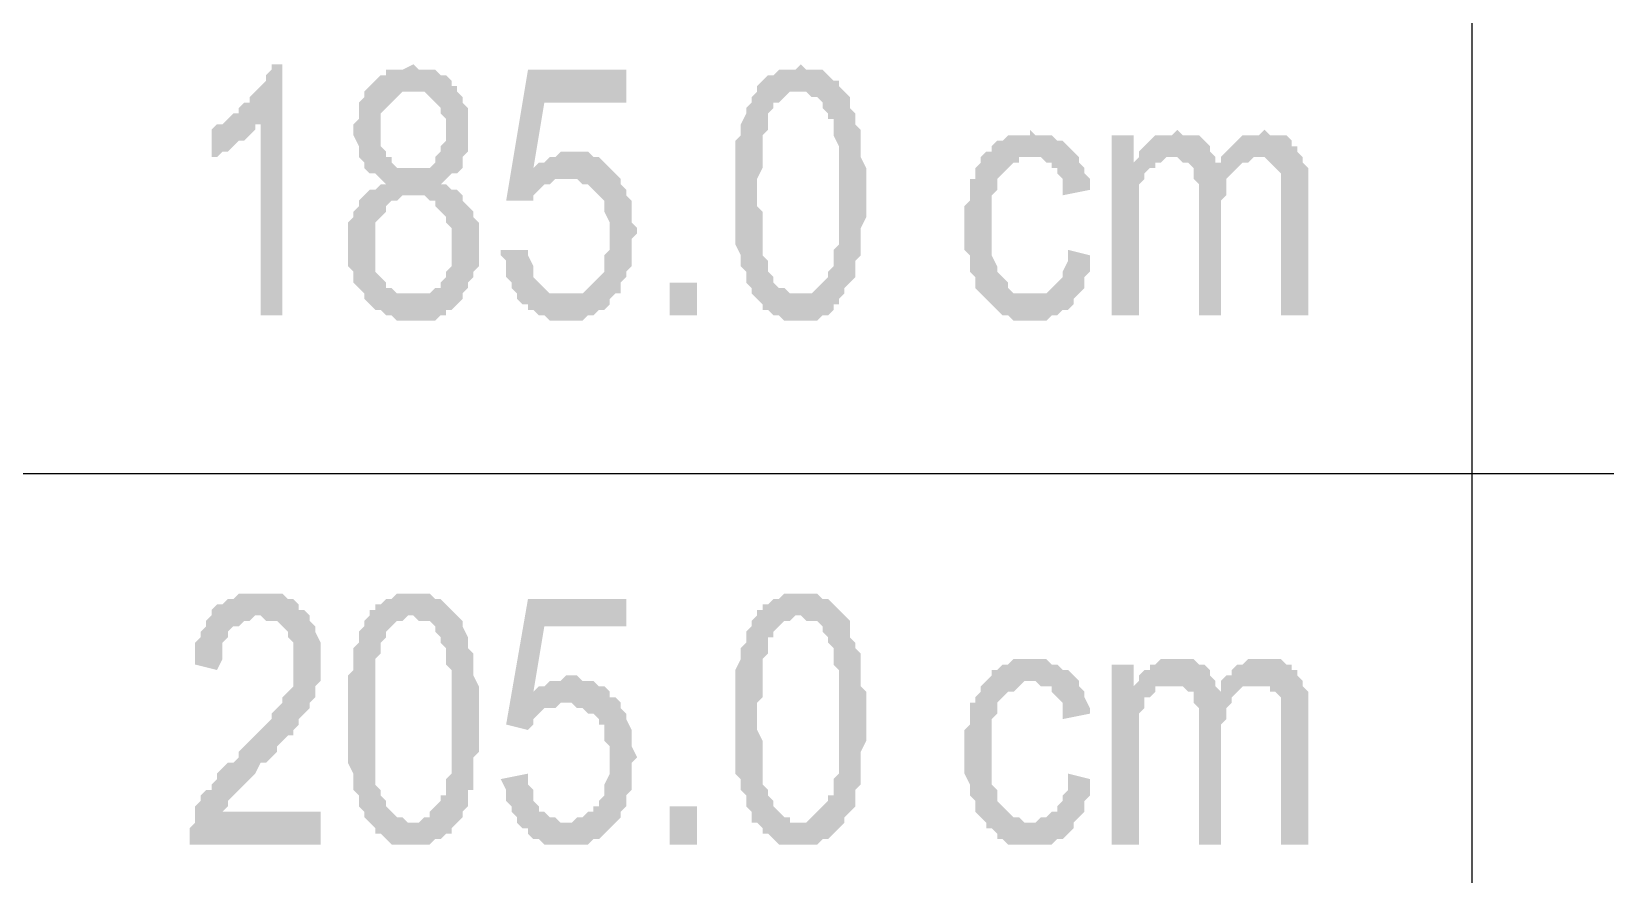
# Model space of a CAD drawing. Header units: inches. Extents: x 1387 to 2676, y -3005 to -2136.
# Drawn here: x 2560.164 to 2562.568, y -2153.449 to -2152.162 of the extents above; entities that cross this region are included whole.
import ezdxf

# ---------------------------------------------------------------- set-up
doc = ezdxf.new("R2010")
doc.units = ezdxf.units.IN
doc.header["$MEASUREMENT"] = 0
doc.layers.add('SAZE_DRAWINGS', color=7, linetype='Continuous')

msp = doc.modelspace()

# ---------------------------------------------------------------- hatches: boundary and pattern name
at = {"layer": 'SAZE_DRAWINGS'}
for points in [[(2560.546924, -2152.212061), (2560.530257, -2152.212061), (2560.530257, -2152.220394), (2560.521924, -2152.228728), (2560.521924, -2152.237061), (2560.51359, -2152.245394), (2560.505257, -2152.253728), (2560.496924, -2152.262061), (2560.496924, -2152.270394), (2560.48859, -2152.270394), (2560.480257, -2152.278728), (2560.480257, -2152.287061), (2560.471924, -2152.287061), (2560.46359, -2152.295394), (2560.51359, -2152.303728), (2560.51359, -2152.595394), (2560.546924, -2152.595394)], [(2560.746924, -2152.212061), (2560.746924, -2152.212061), (2560.730257, -2152.220394), (2560.705257, -2152.220394), (2560.705257, -2152.228728), (2560.696924, -2152.228728), (2560.68859, -2152.237061), (2560.680257, -2152.245394), (2560.680257, -2152.245394), (2560.671924, -2152.253728), (2560.671924, -2152.262061), (2560.66359, -2152.270394), (2560.66359, -2152.287061), (2560.66359, -2152.295394), (2560.655257, -2152.303728), (2560.655257, -2152.312061), (2560.655257, -2152.320394), (2560.66359, -2152.337061), (2560.66359, -2152.345394), (2560.66359, -2152.353728), (2560.671924, -2152.362061), (2560.671924, -2152.362061), (2560.671924, -2152.370394), (2560.680257, -2152.378728), (2560.68859, -2152.378728), (2560.696924, -2152.387061), (2560.705257, -2152.395394), (2560.705257, -2152.395394), (2560.696924, -2152.395394), (2560.68859, -2152.403728), (2560.680257, -2152.403728), (2560.671924, -2152.412061), (2560.66359, -2152.420394), (2560.66359, -2152.428728), (2560.66359, -2152.428728), (2560.655257, -2152.437061), (2560.655257, -2152.445394), (2560.646924, -2152.453728), (2560.646924, -2152.462061), (2560.646924, -2152.478728), (2560.646924, -2152.487061), (2560.646924, -2152.495394), (2560.646924, -2152.512061), (2560.646924, -2152.520394), (2560.655257, -2152.528728), (2560.655257, -2152.537061), (2560.655257, -2152.545394), (2560.66359, -2152.553728), (2560.671924, -2152.562061), (2560.671924, -2152.570394), (2560.746924, -2152.562061), (2560.73859, -2152.562061), (2560.730257, -2152.562061), (2560.721924, -2152.562061), (2560.71359, -2152.553728), (2560.705257, -2152.553728), (2560.705257, -2152.545394), (2560.696924, -2152.537061), (2560.68859, -2152.528728), (2560.68859, -2152.520394), (2560.68859, -2152.512061), (2560.68859, -2152.495394), (2560.68859, -2152.487061), (2560.68859, -2152.478728), (2560.68859, -2152.470394), (2560.68859, -2152.462061), (2560.68859, -2152.453728), (2560.696924, -2152.445394), (2560.705257, -2152.437061), (2560.705257, -2152.428728), (2560.71359, -2152.420394), (2560.721924, -2152.420394), (2560.730257, -2152.412061), (2560.73859, -2152.412061), (2560.746924, -2152.412061), (2560.821924, -2152.412061), (2560.81359, -2152.403728), (2560.805257, -2152.403728), (2560.796924, -2152.395394), (2560.78859, -2152.395394), (2560.78859, -2152.395394), (2560.796924, -2152.387061), (2560.805257, -2152.378728), (2560.81359, -2152.378728), (2560.746924, -2152.370394), (2560.73859, -2152.370394), (2560.730257, -2152.370394), (2560.721924, -2152.370394), (2560.71359, -2152.362061), (2560.71359, -2152.353728), (2560.705257, -2152.353728), (2560.705257, -2152.345394), (2560.696924, -2152.337061), (2560.696924, -2152.320394), (2560.696924, -2152.312061), (2560.696924, -2152.312061), (2560.696924, -2152.295394), (2560.696924, -2152.287061), (2560.705257, -2152.278728), (2560.71359, -2152.270394), (2560.71359, -2152.270394), (2560.721924, -2152.262061), (2560.730257, -2152.253728), (2560.73859, -2152.253728), (2560.746924, -2152.253728), (2560.81359, -2152.253728), (2560.81359, -2152.245394), (2560.805257, -2152.245394), (2560.805257, -2152.237061), (2560.796924, -2152.228728), (2560.78859, -2152.228728), (2560.780257, -2152.220394), (2560.771924, -2152.220394), (2560.76359, -2152.220394), (2560.755257, -2152.220394)], [(2561.071924, -2152.220394), (2560.921924, -2152.220394), (2560.88859, -2152.420394), (2560.930257, -2152.420394), (2560.930257, -2152.412061), (2560.93859, -2152.403728), (2560.946924, -2152.395394), (2560.946924, -2152.395394), (2560.955257, -2152.395394), (2560.96359, -2152.387061), (2560.971924, -2152.387061), (2560.980257, -2152.387061), (2561.055257, -2152.378728), (2561.055257, -2152.378728), (2561.046924, -2152.370394), (2560.930257, -2152.370394), (2560.946924, -2152.270394), (2561.071924, -2152.270394)], [(2561.33859, -2152.212061), (2561.33859, -2152.212061), (2561.330257, -2152.220394), (2561.305257, -2152.220394), (2561.296924, -2152.228728), (2561.28859, -2152.228728), (2561.280257, -2152.237061), (2561.280257, -2152.237061), (2561.271924, -2152.245394), (2561.271924, -2152.253728), (2561.33859, -2152.253728), (2561.33859, -2152.253728), (2561.346924, -2152.253728), (2561.355257, -2152.262061), (2561.36359, -2152.262061), (2561.371924, -2152.270394), (2561.371924, -2152.278728), (2561.380257, -2152.287061), (2561.380257, -2152.287061), (2561.380257, -2152.295394), (2561.38859, -2152.295394), (2561.38859, -2152.303728), (2561.38859, -2152.312061), (2561.38859, -2152.320394), (2561.396924, -2152.337061), (2561.396924, -2152.345394), (2561.396924, -2152.353728), (2561.396924, -2152.370394), (2561.396924, -2152.378728), (2561.396924, -2152.395394), (2561.396924, -2152.412061), (2561.396924, -2152.412061), (2561.396924, -2152.428728), (2561.396924, -2152.445394), (2561.396924, -2152.453728), (2561.396924, -2152.470394), (2561.396924, -2152.478728), (2561.396924, -2152.487061), (2561.38859, -2152.495394), (2561.38859, -2152.503728), (2561.38859, -2152.512061), (2561.38859, -2152.520394), (2561.380257, -2152.528728), (2561.380257, -2152.537061), (2561.380257, -2152.537061), (2561.371924, -2152.545394), (2561.36359, -2152.553728), (2561.355257, -2152.562061), (2561.355257, -2152.562061), (2561.346924, -2152.562061), (2561.33859, -2152.562061), (2561.271924, -2152.570394), (2561.280257, -2152.578728), (2561.280257, -2152.587061), (2561.28859, -2152.587061), (2561.296924, -2152.595394), (2561.305257, -2152.595394), (2561.31359, -2152.603728), (2561.321924, -2152.603728), (2561.330257, -2152.603728), (2561.33859, -2152.603728), (2561.33859, -2152.603728), (2561.346924, -2152.603728), (2561.355257, -2152.603728), (2561.36359, -2152.603728), (2561.371924, -2152.595394), (2561.380257, -2152.595394), (2561.38859, -2152.587061), (2561.38859, -2152.578728), (2561.396924, -2152.578728), (2561.396924, -2152.570394), (2561.405257, -2152.562061), (2561.405257, -2152.553728), (2561.41359, -2152.545394), (2561.421924, -2152.537061), (2561.421924, -2152.528728), (2561.421924, -2152.520394), (2561.421924, -2152.512061), (2561.430257, -2152.503728), (2561.430257, -2152.495394), (2561.430257, -2152.487061), (2561.430257, -2152.478728), (2561.430257, -2152.470394), (2561.430257, -2152.462061), (2561.43859, -2152.445394), (2561.43859, -2152.437061), (2561.43859, -2152.420394), (2561.43859, -2152.412061), (2561.43859, -2152.403728), (2561.43859, -2152.387061), (2561.43859, -2152.378728), (2561.43859, -2152.370394), (2561.430257, -2152.353728), (2561.430257, -2152.345394), (2561.430257, -2152.337061), (2561.430257, -2152.328728), (2561.430257, -2152.320394), (2561.430257, -2152.312061), (2561.421924, -2152.303728), (2561.421924, -2152.287061), (2561.41359, -2152.278728), (2561.41359, -2152.270394), (2561.41359, -2152.262061), (2561.405257, -2152.253728), (2561.396924, -2152.245394), (2561.396924, -2152.237061), (2561.38859, -2152.237061), (2561.380257, -2152.228728), (2561.380257, -2152.228728), (2561.371924, -2152.220394), (2561.36359, -2152.220394), (2561.355257, -2152.220394), (2561.346924, -2152.220394)], [(2560.81359, -2152.253728), (2560.746924, -2152.253728), (2560.76359, -2152.253728), (2560.771924, -2152.262061), (2560.771924, -2152.262061), (2560.780257, -2152.270394), (2560.78859, -2152.278728), (2560.78859, -2152.287061), (2560.796924, -2152.295394), (2560.796924, -2152.303728), (2560.796924, -2152.312061), (2560.796924, -2152.320394), (2560.796924, -2152.328728), (2560.78859, -2152.337061), (2560.78859, -2152.345394), (2560.780257, -2152.353728), (2560.780257, -2152.362061), (2560.771924, -2152.370394), (2560.76359, -2152.370394), (2560.755257, -2152.370394), (2560.746924, -2152.370394), (2560.81359, -2152.378728), (2560.821924, -2152.370394), (2560.821924, -2152.362061), (2560.821924, -2152.353728), (2560.830257, -2152.345394), (2560.830257, -2152.337061), (2560.830257, -2152.328728), (2560.830257, -2152.312061), (2560.830257, -2152.312061), (2560.830257, -2152.295394), (2560.830257, -2152.287061), (2560.830257, -2152.278728), (2560.821924, -2152.270394), (2560.821924, -2152.262061)], [(2561.271924, -2152.253728), (2561.26359, -2152.262061), (2561.26359, -2152.270394), (2561.255257, -2152.278728), (2561.255257, -2152.287061), (2561.246924, -2152.303728), (2561.246924, -2152.303728), (2561.246924, -2152.312061), (2561.246924, -2152.320394), (2561.23859, -2152.328728), (2561.23859, -2152.337061), (2561.23859, -2152.353728), (2561.23859, -2152.362061), (2561.23859, -2152.370394), (2561.23859, -2152.387061), (2561.23859, -2152.395394), (2561.23859, -2152.412061), (2561.23859, -2152.420394), (2561.23859, -2152.428728), (2561.23859, -2152.445394), (2561.23859, -2152.453728), (2561.23859, -2152.470394), (2561.23859, -2152.478728), (2561.23859, -2152.487061), (2561.246924, -2152.503728), (2561.246924, -2152.512061), (2561.246924, -2152.520394), (2561.255257, -2152.528728), (2561.255257, -2152.537061), (2561.255257, -2152.545394), (2561.26359, -2152.553728), (2561.26359, -2152.562061), (2561.26359, -2152.562061), (2561.271924, -2152.570394), (2561.33859, -2152.562061), (2561.330257, -2152.562061), (2561.321924, -2152.562061), (2561.321924, -2152.562061), (2561.31359, -2152.553728), (2561.305257, -2152.553728), (2561.296924, -2152.545394), (2561.296924, -2152.537061), (2561.296924, -2152.537061), (2561.28859, -2152.528728), (2561.28859, -2152.520394), (2561.28859, -2152.512061), (2561.280257, -2152.503728), (2561.280257, -2152.495394), (2561.280257, -2152.487061), (2561.280257, -2152.478728), (2561.280257, -2152.462061), (2561.280257, -2152.453728), (2561.280257, -2152.437061), (2561.271924, -2152.428728), (2561.271924, -2152.412061), (2561.271924, -2152.403728), (2561.271924, -2152.387061), (2561.280257, -2152.370394), (2561.280257, -2152.362061), (2561.280257, -2152.353728), (2561.280257, -2152.337061), (2561.280257, -2152.328728), (2561.280257, -2152.320394), (2561.28859, -2152.312061), (2561.28859, -2152.303728), (2561.28859, -2152.295394), (2561.28859, -2152.287061), (2561.296924, -2152.278728), (2561.296924, -2152.270394), (2561.305257, -2152.270394), (2561.31359, -2152.262061), (2561.321924, -2152.253728), (2561.330257, -2152.253728), (2561.33859, -2152.253728)], [(2560.46359, -2152.295394), (2560.455257, -2152.303728), (2560.446924, -2152.303728), (2560.43859, -2152.312061), (2560.43859, -2152.353728), (2560.43859, -2152.353728), (2560.446924, -2152.353728), (2560.455257, -2152.345394), (2560.46359, -2152.345394), (2560.471924, -2152.337061), (2560.480257, -2152.328728), (2560.480257, -2152.328728), (2560.48859, -2152.328728), (2560.496924, -2152.320394), (2560.505257, -2152.312061), (2560.505257, -2152.303728), (2560.51359, -2152.303728)], [(2561.68859, -2152.312061), (2561.68859, -2152.320394), (2561.655257, -2152.320394), (2561.646924, -2152.328728), (2561.63859, -2152.328728), (2561.630257, -2152.337061), (2561.630257, -2152.345394), (2561.621924, -2152.345394), (2561.61359, -2152.353728), (2561.61359, -2152.362061), (2561.605257, -2152.370394), (2561.605257, -2152.387061), (2561.596924, -2152.387061), (2561.596924, -2152.395394), (2561.596924, -2152.403728), (2561.596924, -2152.420394), (2561.58859, -2152.428728), (2561.58859, -2152.437061), (2561.58859, -2152.445394), (2561.58859, -2152.462061), (2561.58859, -2152.470394), (2561.58859, -2152.487061), (2561.58859, -2152.495394), (2561.596924, -2152.503728), (2561.596924, -2152.520394), (2561.596924, -2152.528728), (2561.605257, -2152.537061), (2561.605257, -2152.545394), (2561.605257, -2152.553728), (2561.61359, -2152.562061), (2561.621924, -2152.570394), (2561.68859, -2152.562061), (2561.68859, -2152.562061), (2561.680257, -2152.562061), (2561.671924, -2152.562061), (2561.66359, -2152.562061), (2561.655257, -2152.553728), (2561.655257, -2152.545394), (2561.646924, -2152.537061), (2561.646924, -2152.537061), (2561.63859, -2152.528728), (2561.63859, -2152.528728), (2561.63859, -2152.520394), (2561.630257, -2152.503728), (2561.630257, -2152.495394), (2561.630257, -2152.487061), (2561.630257, -2152.470394), (2561.630257, -2152.462061), (2561.630257, -2152.462061), (2561.630257, -2152.445394), (2561.630257, -2152.437061), (2561.630257, -2152.420394), (2561.630257, -2152.412061), (2561.63859, -2152.403728), (2561.63859, -2152.395394), (2561.63859, -2152.387061), (2561.646924, -2152.378728), (2561.646924, -2152.378728), (2561.655257, -2152.370394), (2561.66359, -2152.362061), (2561.671924, -2152.362061), (2561.671924, -2152.353728), (2561.680257, -2152.353728), (2561.68859, -2152.353728), (2561.76359, -2152.353728), (2561.755257, -2152.345394), (2561.746924, -2152.337061), (2561.746924, -2152.337061), (2561.73859, -2152.328728), (2561.730257, -2152.328728), (2561.721924, -2152.320394), (2561.71359, -2152.320394), (2561.705257, -2152.320394), (2561.696924, -2152.320394)], [(2561.846924, -2152.320394), (2561.81359, -2152.320394), (2561.81359, -2152.595394), (2561.855257, -2152.595394), (2561.855257, -2152.453728), (2561.855257, -2152.445394), (2561.855257, -2152.437061), (2561.855257, -2152.420394), (2561.855257, -2152.412061), (2561.855257, -2152.403728), (2561.855257, -2152.395394), (2561.86359, -2152.387061), (2561.86359, -2152.378728), (2561.871924, -2152.370394), (2561.880257, -2152.370394), (2561.880257, -2152.362061), (2561.846924, -2152.362061)], [(2561.91359, -2152.312061), (2561.905257, -2152.320394), (2561.880257, -2152.320394), (2561.871924, -2152.328728), (2561.871924, -2152.328728), (2561.86359, -2152.337061), (2561.855257, -2152.345394), (2561.855257, -2152.353728), (2561.905257, -2152.353728), (2561.905257, -2152.353728), (2561.91359, -2152.353728), (2561.921924, -2152.362061), (2561.930257, -2152.362061), (2561.980257, -2152.362061), (2561.971924, -2152.362061), (2561.971924, -2152.353728), (2561.96359, -2152.345394), (2561.96359, -2152.337061), (2561.955257, -2152.328728), (2561.955257, -2152.328728), (2561.946924, -2152.320394), (2561.93859, -2152.320394), (2561.930257, -2152.320394), (2561.921924, -2152.320394)], [(2562.046924, -2152.312061), (2562.046924, -2152.312061), (2562.03859, -2152.320394), (2562.01359, -2152.320394), (2562.005257, -2152.328728), (2561.996924, -2152.337061), (2561.996924, -2152.337061), (2561.98859, -2152.345394), (2561.980257, -2152.353728), (2562.03859, -2152.353728), (2562.046924, -2152.353728), (2562.055257, -2152.362061), (2562.055257, -2152.362061), (2562.06359, -2152.370394), (2562.071924, -2152.378728), (2562.071924, -2152.387061), (2562.071924, -2152.387061), (2562.071924, -2152.395394), (2562.071924, -2152.412061), (2562.071924, -2152.420394), (2562.071924, -2152.595394), (2562.11359, -2152.595394), (2562.11359, -2152.412061), (2562.11359, -2152.403728), (2562.11359, -2152.395394), (2562.11359, -2152.378728), (2562.11359, -2152.370394), (2562.105257, -2152.362061), (2562.105257, -2152.353728), (2562.096924, -2152.345394), (2562.096924, -2152.337061), (2562.08859, -2152.337061), (2562.08859, -2152.328728), (2562.080257, -2152.320394), (2562.071924, -2152.320394), (2562.06359, -2152.320394), (2562.055257, -2152.320394)], [(2560.98859, -2152.345394), (2560.98859, -2152.345394), (2560.971924, -2152.345394), (2560.96359, -2152.353728), (2560.955257, -2152.353728), (2560.946924, -2152.362061), (2560.93859, -2152.362061), (2560.930257, -2152.370394), (2561.046924, -2152.370394), (2561.046924, -2152.370394), (2561.03859, -2152.362061), (2561.030257, -2152.353728), (2561.021924, -2152.353728), (2561.01359, -2152.345394), (2561.005257, -2152.345394), (2560.996924, -2152.345394)], [(2561.76359, -2152.353728), (2561.68859, -2152.353728), (2561.705257, -2152.353728), (2561.71359, -2152.362061), (2561.721924, -2152.362061), (2561.721924, -2152.370394), (2561.730257, -2152.370394), (2561.730257, -2152.378728), (2561.73859, -2152.387061), (2561.73859, -2152.395394), (2561.73859, -2152.412061), (2561.780257, -2152.403728), (2561.780257, -2152.403728), (2561.780257, -2152.387061), (2561.771924, -2152.378728), (2561.771924, -2152.370394), (2561.76359, -2152.362061)], [(2561.855257, -2152.353728), (2561.846924, -2152.362061), (2561.88859, -2152.362061), (2561.896924, -2152.353728), (2561.905257, -2152.353728)], [(2561.980257, -2152.353728), (2561.980257, -2152.362061), (2561.930257, -2152.362061), (2561.93859, -2152.370394), (2561.93859, -2152.378728), (2561.93859, -2152.387061), (2561.946924, -2152.395394), (2561.946924, -2152.403728), (2561.946924, -2152.420394), (2561.946924, -2152.595394), (2561.980257, -2152.595394), (2561.980257, -2152.437061), (2561.980257, -2152.428728), (2561.980257, -2152.420394), (2561.98859, -2152.412061), (2561.98859, -2152.395394), (2561.98859, -2152.387061), (2561.996924, -2152.378728), (2561.996924, -2152.378728), (2561.996924, -2152.378728), (2562.005257, -2152.370394), (2562.01359, -2152.362061), (2562.021924, -2152.362061), (2562.030257, -2152.353728), (2562.03859, -2152.353728)], [(2561.055257, -2152.378728), (2560.980257, -2152.387061), (2560.980257, -2152.387061), (2560.996924, -2152.387061), (2561.005257, -2152.395394), (2561.01359, -2152.395394), (2561.021924, -2152.403728), (2561.030257, -2152.412061), (2561.030257, -2152.412061), (2561.03859, -2152.420394), (2561.03859, -2152.428728), (2561.03859, -2152.437061), (2561.046924, -2152.453728), (2561.046924, -2152.462061), (2561.046924, -2152.470394), (2561.046924, -2152.470394), (2561.046924, -2152.487061), (2561.046924, -2152.495394), (2561.03859, -2152.503728), (2561.03859, -2152.512061), (2561.03859, -2152.528728), (2561.030257, -2152.537061), (2561.030257, -2152.537061), (2561.021924, -2152.545394), (2561.021924, -2152.545394), (2561.01359, -2152.553728), (2561.005257, -2152.562061), (2560.996924, -2152.562061), (2560.98859, -2152.562061), (2560.980257, -2152.562061), (2561.055257, -2152.562061), (2561.06359, -2152.562061), (2561.06359, -2152.553728), (2561.06359, -2152.545394), (2561.071924, -2152.537061), (2561.071924, -2152.528728), (2561.080257, -2152.520394), (2561.080257, -2152.512061), (2561.080257, -2152.503728), (2561.080257, -2152.487061), (2561.080257, -2152.478728), (2561.08859, -2152.470394), (2561.08859, -2152.462061), (2561.080257, -2152.453728), (2561.080257, -2152.445394), (2561.080257, -2152.428728), (2561.080257, -2152.420394), (2561.071924, -2152.412061), (2561.071924, -2152.403728), (2561.06359, -2152.395394), (2561.06359, -2152.387061)], [(2560.821924, -2152.412061), (2560.746924, -2152.412061), (2560.76359, -2152.412061), (2560.771924, -2152.420394), (2560.780257, -2152.420394), (2560.780257, -2152.428728), (2560.78859, -2152.437061), (2560.796924, -2152.445394), (2560.796924, -2152.453728), (2560.805257, -2152.462061), (2560.805257, -2152.470394), (2560.805257, -2152.478728), (2560.805257, -2152.487061), (2560.805257, -2152.495394), (2560.805257, -2152.512061), (2560.805257, -2152.520394), (2560.796924, -2152.528728), (2560.796924, -2152.537061), (2560.78859, -2152.545394), (2560.78859, -2152.553728), (2560.780257, -2152.553728), (2560.771924, -2152.562061), (2560.76359, -2152.562061), (2560.755257, -2152.562061), (2560.746924, -2152.562061), (2560.671924, -2152.570394), (2560.680257, -2152.578728), (2560.680257, -2152.578728), (2560.68859, -2152.587061), (2560.696924, -2152.587061), (2560.705257, -2152.595394), (2560.71359, -2152.595394), (2560.721924, -2152.603728), (2560.730257, -2152.603728), (2560.73859, -2152.603728), (2560.746924, -2152.603728), (2560.755257, -2152.603728), (2560.76359, -2152.603728), (2560.771924, -2152.603728), (2560.780257, -2152.603728), (2560.78859, -2152.595394), (2560.796924, -2152.595394), (2560.796924, -2152.587061), (2560.805257, -2152.587061), (2560.81359, -2152.578728), (2560.821924, -2152.570394), (2560.821924, -2152.562061), (2560.830257, -2152.553728), (2560.830257, -2152.545394), (2560.83859, -2152.537061), (2560.83859, -2152.528728), (2560.846924, -2152.520394), (2560.846924, -2152.512061), (2560.846924, -2152.503728), (2560.846924, -2152.487061), (2560.846924, -2152.487061), (2560.846924, -2152.478728), (2560.846924, -2152.462061), (2560.846924, -2152.453728), (2560.83859, -2152.445394), (2560.83859, -2152.437061), (2560.830257, -2152.428728), (2560.830257, -2152.428728), (2560.821924, -2152.420394)], [(2560.921924, -2152.495394), (2560.880257, -2152.495394), (2560.880257, -2152.503728), (2560.88859, -2152.512061), (2560.88859, -2152.520394), (2560.88859, -2152.537061), (2560.896924, -2152.545394), (2560.896924, -2152.553728), (2560.905257, -2152.562061), (2560.905257, -2152.570394), (2560.91359, -2152.578728), (2560.921924, -2152.578728), (2560.921924, -2152.587061), (2560.930257, -2152.587061), (2560.93859, -2152.595394), (2560.946924, -2152.595394), (2560.955257, -2152.603728), (2560.96359, -2152.603728), (2560.971924, -2152.603728), (2560.980257, -2152.603728), (2560.980257, -2152.603728), (2560.98859, -2152.603728), (2560.996924, -2152.603728), (2561.005257, -2152.603728), (2561.01359, -2152.595394), (2561.021924, -2152.595394), (2561.030257, -2152.587061), (2561.03859, -2152.587061), (2561.046924, -2152.578728), (2561.046924, -2152.570394), (2561.055257, -2152.562061), (2560.980257, -2152.562061), (2560.980257, -2152.562061), (2560.971924, -2152.562061), (2560.96359, -2152.562061), (2560.955257, -2152.562061), (2560.946924, -2152.553728), (2560.93859, -2152.545394), (2560.93859, -2152.545394), (2560.930257, -2152.537061), (2560.930257, -2152.528728), (2560.930257, -2152.520394), (2560.921924, -2152.503728)], [(2561.746924, -2152.495394), (2561.746924, -2152.512061), (2561.73859, -2152.528728), (2561.73859, -2152.537061), (2561.730257, -2152.545394), (2561.730257, -2152.545394), (2561.721924, -2152.553728), (2561.71359, -2152.562061), (2561.705257, -2152.562061), (2561.696924, -2152.562061), (2561.68859, -2152.562061), (2561.621924, -2152.570394), (2561.621924, -2152.570394), (2561.630257, -2152.578728), (2561.63859, -2152.587061), (2561.63859, -2152.587061), (2561.646924, -2152.595394), (2561.655257, -2152.595394), (2561.66359, -2152.603728), (2561.671924, -2152.603728), (2561.680257, -2152.603728), (2561.68859, -2152.603728), (2561.696924, -2152.603728), (2561.705257, -2152.603728), (2561.71359, -2152.603728), (2561.721924, -2152.595394), (2561.730257, -2152.595394), (2561.73859, -2152.587061), (2561.746924, -2152.587061), (2561.755257, -2152.578728), (2561.755257, -2152.578728), (2561.755257, -2152.570394), (2561.76359, -2152.562061), (2561.771924, -2152.553728), (2561.771924, -2152.545394), (2561.771924, -2152.537061), (2561.780257, -2152.528728), (2561.780257, -2152.512061), (2561.780257, -2152.503728)], [(2560.51359, -2153.020394), (2560.480257, -2153.020394), (2560.471924, -2153.028728), (2560.46359, -2153.028728), (2560.455257, -2153.037061), (2560.446924, -2153.037061), (2560.43859, -2153.045394), (2560.43859, -2153.053728), (2560.430257, -2153.062061), (2560.430257, -2153.070394), (2560.421924, -2153.078728), (2560.421924, -2153.087061), (2560.41359, -2153.095394), (2560.41359, -2153.103728), (2560.41359, -2153.120394), (2560.41359, -2153.128728), (2560.446924, -2153.137061), (2560.455257, -2153.120394), (2560.455257, -2153.112061), (2560.455257, -2153.103728), (2560.455257, -2153.095394), (2560.46359, -2153.087061), (2560.46359, -2153.078728), (2560.471924, -2153.070394), (2560.480257, -2153.070394), (2560.48859, -2153.062061), (2560.496924, -2153.062061), (2560.505257, -2153.053728), (2560.51359, -2153.053728), (2560.58859, -2153.053728), (2560.580257, -2153.045394), (2560.580257, -2153.045394), (2560.571924, -2153.045394), (2560.571924, -2153.037061), (2560.56359, -2153.028728), (2560.555257, -2153.028728), (2560.546924, -2153.020394), (2560.53859, -2153.020394), (2560.530257, -2153.020394), (2560.521924, -2153.020394)], [(2560.746924, -2153.020394), (2560.746924, -2153.020394), (2560.721924, -2153.020394), (2560.71359, -2153.028728), (2560.705257, -2153.028728), (2560.696924, -2153.037061), (2560.68859, -2153.037061), (2560.68859, -2153.045394), (2560.680257, -2153.045394), (2560.680257, -2153.053728), (2560.746924, -2153.053728), (2560.746924, -2153.053728), (2560.755257, -2153.062061), (2560.76359, -2153.062061), (2560.771924, -2153.062061), (2560.780257, -2153.070394), (2560.780257, -2153.078728), (2560.78859, -2153.087061), (2560.78859, -2153.087061), (2560.78859, -2153.095394), (2560.796924, -2153.103728), (2560.796924, -2153.112061), (2560.796924, -2153.120394), (2560.796924, -2153.128728), (2560.805257, -2153.137061), (2560.805257, -2153.145394), (2560.805257, -2153.153728), (2560.805257, -2153.170394), (2560.805257, -2153.187061), (2560.805257, -2153.195394), (2560.805257, -2153.212061), (2560.805257, -2153.212061), (2560.805257, -2153.228728), (2560.805257, -2153.245394), (2560.805257, -2153.253728), (2560.805257, -2153.270394), (2560.805257, -2153.278728), (2560.805257, -2153.295394), (2560.796924, -2153.303728), (2560.796924, -2153.312061), (2560.796924, -2153.320394), (2560.796924, -2153.328728), (2560.78859, -2153.328728), (2560.78859, -2153.337061), (2560.78859, -2153.337061), (2560.780257, -2153.345394), (2560.771924, -2153.353728), (2560.771924, -2153.362061), (2560.76359, -2153.362061), (2560.755257, -2153.370394), (2560.746924, -2153.370394), (2560.680257, -2153.370394), (2560.68859, -2153.378728), (2560.68859, -2153.387061), (2560.696924, -2153.387061), (2560.705257, -2153.395394), (2560.71359, -2153.403728), (2560.721924, -2153.403728), (2560.730257, -2153.403728), (2560.73859, -2153.403728), (2560.746924, -2153.403728), (2560.746924, -2153.403728), (2560.755257, -2153.403728), (2560.76359, -2153.403728), (2560.771924, -2153.403728), (2560.780257, -2153.395394), (2560.78859, -2153.395394), (2560.796924, -2153.387061), (2560.805257, -2153.387061), (2560.805257, -2153.378728), (2560.805257, -2153.378728), (2560.81359, -2153.370394), (2560.821924, -2153.362061), (2560.821924, -2153.353728), (2560.830257, -2153.345394), (2560.830257, -2153.328728), (2560.830257, -2153.320394), (2560.83859, -2153.320394), (2560.83859, -2153.312061), (2560.83859, -2153.303728), (2560.83859, -2153.295394), (2560.83859, -2153.278728), (2560.83859, -2153.270394), (2560.846924, -2153.262061), (2560.846924, -2153.245394), (2560.846924, -2153.237061), (2560.846924, -2153.228728), (2560.846924, -2153.212061), (2560.846924, -2153.203728), (2560.846924, -2153.195394), (2560.846924, -2153.178728), (2560.846924, -2153.170394), (2560.846924, -2153.162061), (2560.83859, -2153.145394), (2560.83859, -2153.137061), (2560.83859, -2153.128728), (2560.83859, -2153.120394), (2560.83859, -2153.112061), (2560.830257, -2153.103728), (2560.830257, -2153.095394), (2560.830257, -2153.087061), (2560.821924, -2153.070394), (2560.821924, -2153.062061), (2560.81359, -2153.053728), (2560.805257, -2153.045394), (2560.805257, -2153.045394), (2560.796924, -2153.037061), (2560.78859, -2153.028728), (2560.78859, -2153.028728), (2560.780257, -2153.028728), (2560.771924, -2153.020394), (2560.76359, -2153.020394), (2560.755257, -2153.020394)], [(2561.33859, -2153.020394), (2561.33859, -2153.020394), (2561.31359, -2153.020394), (2561.305257, -2153.028728), (2561.296924, -2153.028728), (2561.28859, -2153.037061), (2561.280257, -2153.037061), (2561.280257, -2153.045394), (2561.271924, -2153.045394), (2561.271924, -2153.053728), (2561.33859, -2153.053728), (2561.33859, -2153.053728), (2561.346924, -2153.062061), (2561.355257, -2153.062061), (2561.36359, -2153.062061), (2561.371924, -2153.070394), (2561.371924, -2153.078728), (2561.380257, -2153.087061), (2561.380257, -2153.087061), (2561.380257, -2153.095394), (2561.38859, -2153.103728), (2561.38859, -2153.112061), (2561.38859, -2153.120394), (2561.38859, -2153.128728), (2561.396924, -2153.137061), (2561.396924, -2153.145394), (2561.396924, -2153.153728), (2561.396924, -2153.170394), (2561.396924, -2153.187061), (2561.396924, -2153.195394), (2561.396924, -2153.212061), (2561.396924, -2153.212061), (2561.396924, -2153.228728), (2561.396924, -2153.245394), (2561.396924, -2153.253728), (2561.396924, -2153.270394), (2561.396924, -2153.278728), (2561.396924, -2153.295394), (2561.38859, -2153.303728), (2561.38859, -2153.312061), (2561.38859, -2153.320394), (2561.38859, -2153.328728), (2561.380257, -2153.328728), (2561.380257, -2153.337061), (2561.380257, -2153.337061), (2561.371924, -2153.345394), (2561.36359, -2153.353728), (2561.355257, -2153.362061), (2561.355257, -2153.362061), (2561.346924, -2153.370394), (2561.33859, -2153.370394), (2561.271924, -2153.370394), (2561.280257, -2153.378728), (2561.280257, -2153.387061), (2561.28859, -2153.387061), (2561.296924, -2153.395394), (2561.305257, -2153.403728), (2561.31359, -2153.403728), (2561.321924, -2153.403728), (2561.330257, -2153.403728), (2561.33859, -2153.403728), (2561.33859, -2153.403728), (2561.346924, -2153.403728), (2561.355257, -2153.403728), (2561.36359, -2153.403728), (2561.371924, -2153.395394), (2561.380257, -2153.395394), (2561.38859, -2153.387061), (2561.38859, -2153.387061), (2561.396924, -2153.378728), (2561.396924, -2153.378728), (2561.405257, -2153.370394), (2561.405257, -2153.362061), (2561.41359, -2153.353728), (2561.421924, -2153.345394), (2561.421924, -2153.328728), (2561.421924, -2153.320394), (2561.421924, -2153.320394), (2561.430257, -2153.312061), (2561.430257, -2153.303728), (2561.430257, -2153.295394), (2561.430257, -2153.278728), (2561.430257, -2153.270394), (2561.430257, -2153.262061), (2561.43859, -2153.245394), (2561.43859, -2153.237061), (2561.43859, -2153.228728), (2561.43859, -2153.212061), (2561.43859, -2153.203728), (2561.43859, -2153.195394), (2561.43859, -2153.178728), (2561.43859, -2153.170394), (2561.430257, -2153.162061), (2561.430257, -2153.145394), (2561.430257, -2153.137061), (2561.430257, -2153.128728), (2561.430257, -2153.120394), (2561.430257, -2153.112061), (2561.421924, -2153.103728), (2561.421924, -2153.095394), (2561.41359, -2153.087061), (2561.41359, -2153.070394), (2561.41359, -2153.062061), (2561.405257, -2153.053728), (2561.396924, -2153.045394), (2561.396924, -2153.045394), (2561.38859, -2153.037061), (2561.380257, -2153.028728), (2561.380257, -2153.028728), (2561.371924, -2153.028728), (2561.36359, -2153.020394), (2561.355257, -2153.020394), (2561.346924, -2153.020394)], [(2561.071924, -2153.028728), (2560.921924, -2153.028728), (2560.88859, -2153.220394), (2560.921924, -2153.228728), (2560.930257, -2153.220394), (2560.930257, -2153.212061), (2560.93859, -2153.203728), (2560.946924, -2153.195394), (2560.946924, -2153.195394), (2560.955257, -2153.195394), (2560.96359, -2153.195394), (2560.971924, -2153.187061), (2560.980257, -2153.187061), (2561.055257, -2153.178728), (2561.055257, -2153.178728), (2561.046924, -2153.178728), (2560.930257, -2153.170394), (2560.946924, -2153.070394), (2561.071924, -2153.070394)], [(2560.58859, -2153.053728), (2560.51359, -2153.053728), (2560.521924, -2153.062061), (2560.53859, -2153.062061), (2560.546924, -2153.070394), (2560.555257, -2153.078728), (2560.555257, -2153.078728), (2560.555257, -2153.087061), (2560.56359, -2153.095394), (2560.56359, -2153.103728), (2560.56359, -2153.112061), (2560.56359, -2153.120394), (2560.56359, -2153.128728), (2560.56359, -2153.137061), (2560.56359, -2153.145394), (2560.56359, -2153.162061), (2560.555257, -2153.170394), (2560.546924, -2153.178728), (2560.546924, -2153.187061), (2560.546924, -2153.187061), (2560.53859, -2153.195394), (2560.530257, -2153.203728), (2560.530257, -2153.212061), (2560.521924, -2153.220394), (2560.51359, -2153.228728), (2560.505257, -2153.237061), (2560.496924, -2153.245394), (2560.48859, -2153.253728), (2560.480257, -2153.262061), (2560.480257, -2153.270394), (2560.471924, -2153.278728), (2560.46359, -2153.278728), (2560.455257, -2153.287061), (2560.446924, -2153.295394), (2560.446924, -2153.303728), (2560.43859, -2153.312061), (2560.43859, -2153.320394), (2560.430257, -2153.320394), (2560.421924, -2153.328728), (2560.421924, -2153.337061), (2560.41359, -2153.345394), (2560.41359, -2153.362061), (2560.41359, -2153.370394), (2560.41359, -2153.370394), (2560.405257, -2153.378728), (2560.405257, -2153.387061), (2560.405257, -2153.403728), (2560.605257, -2153.403728), (2560.605257, -2153.353728), (2560.455257, -2153.353728), (2560.455257, -2153.353728), (2560.46359, -2153.345394), (2560.46359, -2153.337061), (2560.471924, -2153.328728), (2560.471924, -2153.328728), (2560.480257, -2153.320394), (2560.48859, -2153.312061), (2560.48859, -2153.312061), (2560.496924, -2153.303728), (2560.505257, -2153.295394), (2560.51359, -2153.278728), (2560.521924, -2153.278728), (2560.530257, -2153.270394), (2560.53859, -2153.262061), (2560.53859, -2153.253728), (2560.546924, -2153.245394), (2560.555257, -2153.237061), (2560.56359, -2153.237061), (2560.56359, -2153.228728), (2560.571924, -2153.220394), (2560.571924, -2153.212061), (2560.571924, -2153.212061), (2560.580257, -2153.203728), (2560.58859, -2153.195394), (2560.58859, -2153.187061), (2560.596924, -2153.178728), (2560.596924, -2153.170394), (2560.596924, -2153.162061), (2560.605257, -2153.153728), (2560.605257, -2153.145394), (2560.605257, -2153.137061), (2560.605257, -2153.120394), (2560.605257, -2153.120394), (2560.605257, -2153.112061), (2560.605257, -2153.103728), (2560.605257, -2153.095394), (2560.596924, -2153.078728), (2560.596924, -2153.070394), (2560.58859, -2153.062061)], [(2560.680257, -2153.053728), (2560.671924, -2153.062061), (2560.671924, -2153.070394), (2560.66359, -2153.078728), (2560.66359, -2153.095394), (2560.655257, -2153.103728), (2560.655257, -2153.103728), (2560.655257, -2153.112061), (2560.655257, -2153.120394), (2560.655257, -2153.137061), (2560.646924, -2153.145394), (2560.646924, -2153.153728), (2560.646924, -2153.162061), (2560.646924, -2153.178728), (2560.646924, -2153.187061), (2560.646924, -2153.203728), (2560.646924, -2153.212061), (2560.646924, -2153.220394), (2560.646924, -2153.228728), (2560.646924, -2153.245394), (2560.646924, -2153.253728), (2560.646924, -2153.270394), (2560.646924, -2153.278728), (2560.655257, -2153.295394), (2560.655257, -2153.303728), (2560.655257, -2153.312061), (2560.655257, -2153.320394), (2560.66359, -2153.328728), (2560.66359, -2153.337061), (2560.66359, -2153.345394), (2560.671924, -2153.353728), (2560.671924, -2153.362061), (2560.680257, -2153.370394), (2560.680257, -2153.370394), (2560.746924, -2153.370394), (2560.746924, -2153.370394), (2560.73859, -2153.370394), (2560.730257, -2153.362061), (2560.721924, -2153.362061), (2560.71359, -2153.353728), (2560.705257, -2153.345394), (2560.705257, -2153.337061), (2560.705257, -2153.337061), (2560.696924, -2153.328728), (2560.696924, -2153.320394), (2560.696924, -2153.320394), (2560.68859, -2153.312061), (2560.68859, -2153.295394), (2560.68859, -2153.287061), (2560.68859, -2153.278728), (2560.68859, -2153.270394), (2560.68859, -2153.253728), (2560.68859, -2153.245394), (2560.68859, -2153.228728), (2560.68859, -2153.212061), (2560.68859, -2153.203728), (2560.68859, -2153.187061), (2560.68859, -2153.178728), (2560.68859, -2153.162061), (2560.68859, -2153.153728), (2560.68859, -2153.137061), (2560.68859, -2153.128728), (2560.68859, -2153.120394), (2560.696924, -2153.112061), (2560.696924, -2153.103728), (2560.696924, -2153.095394), (2560.705257, -2153.087061), (2560.705257, -2153.087061), (2560.705257, -2153.078728), (2560.71359, -2153.070394), (2560.721924, -2153.062061), (2560.730257, -2153.062061), (2560.73859, -2153.053728), (2560.746924, -2153.053728)], [(2561.271924, -2153.053728), (2561.26359, -2153.062061), (2561.26359, -2153.070394), (2561.255257, -2153.078728), (2561.255257, -2153.095394), (2561.246924, -2153.103728), (2561.246924, -2153.103728), (2561.246924, -2153.112061), (2561.246924, -2153.120394), (2561.23859, -2153.137061), (2561.23859, -2153.145394), (2561.23859, -2153.153728), (2561.23859, -2153.162061), (2561.23859, -2153.178728), (2561.23859, -2153.187061), (2561.23859, -2153.203728), (2561.23859, -2153.212061), (2561.23859, -2153.220394), (2561.23859, -2153.228728), (2561.23859, -2153.245394), (2561.23859, -2153.253728), (2561.23859, -2153.270394), (2561.23859, -2153.278728), (2561.23859, -2153.295394), (2561.246924, -2153.303728), (2561.246924, -2153.312061), (2561.246924, -2153.320394), (2561.255257, -2153.328728), (2561.255257, -2153.337061), (2561.255257, -2153.345394), (2561.26359, -2153.353728), (2561.26359, -2153.362061), (2561.26359, -2153.370394), (2561.271924, -2153.370394), (2561.33859, -2153.370394), (2561.330257, -2153.370394), (2561.321924, -2153.370394), (2561.321924, -2153.362061), (2561.31359, -2153.362061), (2561.305257, -2153.353728), (2561.296924, -2153.345394), (2561.296924, -2153.337061), (2561.296924, -2153.337061), (2561.28859, -2153.328728), (2561.28859, -2153.320394), (2561.28859, -2153.320394), (2561.280257, -2153.312061), (2561.280257, -2153.295394), (2561.280257, -2153.287061), (2561.280257, -2153.278728), (2561.280257, -2153.270394), (2561.280257, -2153.253728), (2561.280257, -2153.245394), (2561.271924, -2153.228728), (2561.271924, -2153.212061), (2561.271924, -2153.203728), (2561.271924, -2153.187061), (2561.280257, -2153.178728), (2561.280257, -2153.162061), (2561.280257, -2153.153728), (2561.280257, -2153.137061), (2561.280257, -2153.128728), (2561.280257, -2153.120394), (2561.28859, -2153.112061), (2561.28859, -2153.103728), (2561.28859, -2153.095394), (2561.28859, -2153.087061), (2561.296924, -2153.087061), (2561.296924, -2153.078728), (2561.305257, -2153.070394), (2561.31359, -2153.062061), (2561.321924, -2153.062061), (2561.330257, -2153.053728), (2561.33859, -2153.053728)], [(2561.68859, -2153.120394), (2561.68859, -2153.120394), (2561.66359, -2153.120394), (2561.655257, -2153.128728), (2561.646924, -2153.128728), (2561.63859, -2153.137061), (2561.630257, -2153.137061), (2561.630257, -2153.145394), (2561.621924, -2153.153728), (2561.61359, -2153.162061), (2561.61359, -2153.170394), (2561.605257, -2153.178728), (2561.605257, -2153.187061), (2561.596924, -2153.187061), (2561.596924, -2153.203728), (2561.596924, -2153.212061), (2561.596924, -2153.220394), (2561.58859, -2153.228728), (2561.58859, -2153.237061), (2561.58859, -2153.253728), (2561.58859, -2153.262061), (2561.58859, -2153.278728), (2561.58859, -2153.287061), (2561.58859, -2153.295394), (2561.596924, -2153.312061), (2561.596924, -2153.320394), (2561.596924, -2153.328728), (2561.605257, -2153.337061), (2561.605257, -2153.345394), (2561.605257, -2153.353728), (2561.61359, -2153.362061), (2561.621924, -2153.370394), (2561.68859, -2153.370394), (2561.68859, -2153.370394), (2561.680257, -2153.370394), (2561.671924, -2153.362061), (2561.66359, -2153.362061), (2561.655257, -2153.353728), (2561.655257, -2153.353728), (2561.646924, -2153.345394), (2561.646924, -2153.345394), (2561.63859, -2153.337061), (2561.63859, -2153.328728), (2561.63859, -2153.320394), (2561.630257, -2153.312061), (2561.630257, -2153.295394), (2561.630257, -2153.287061), (2561.630257, -2153.278728), (2561.630257, -2153.262061), (2561.630257, -2153.262061), (2561.630257, -2153.245394), (2561.630257, -2153.237061), (2561.630257, -2153.220394), (2561.630257, -2153.212061), (2561.63859, -2153.203728), (2561.63859, -2153.195394), (2561.63859, -2153.187061), (2561.646924, -2153.178728), (2561.646924, -2153.178728), (2561.655257, -2153.170394), (2561.66359, -2153.170394), (2561.671924, -2153.162061), (2561.671924, -2153.162061), (2561.680257, -2153.153728), (2561.68859, -2153.153728), (2561.76359, -2153.153728), (2561.755257, -2153.145394), (2561.746924, -2153.137061), (2561.746924, -2153.137061), (2561.73859, -2153.137061), (2561.730257, -2153.128728), (2561.721924, -2153.128728), (2561.71359, -2153.120394), (2561.705257, -2153.120394), (2561.696924, -2153.120394)], [(2561.91359, -2153.120394), (2561.88859, -2153.120394), (2561.880257, -2153.128728), (2561.871924, -2153.128728), (2561.871924, -2153.137061), (2561.86359, -2153.137061), (2561.855257, -2153.145394), (2561.855257, -2153.153728), (2561.905257, -2153.162061), (2561.905257, -2153.162061), (2561.91359, -2153.162061), (2561.921924, -2153.162061), (2561.930257, -2153.170394), (2561.980257, -2153.170394), (2561.971924, -2153.162061), (2561.971924, -2153.153728), (2561.96359, -2153.145394), (2561.96359, -2153.137061), (2561.955257, -2153.128728), (2561.955257, -2153.128728), (2561.946924, -2153.128728), (2561.93859, -2153.120394), (2561.930257, -2153.120394), (2561.921924, -2153.120394)], [(2562.046924, -2153.120394), (2562.046924, -2153.120394), (2562.021924, -2153.120394), (2562.01359, -2153.128728), (2562.005257, -2153.128728), (2561.996924, -2153.137061), (2561.996924, -2153.145394), (2561.98859, -2153.145394), (2561.980257, -2153.153728), (2562.03859, -2153.162061), (2562.046924, -2153.162061), (2562.055257, -2153.162061), (2562.055257, -2153.170394), (2562.06359, -2153.170394), (2562.071924, -2153.178728), (2562.071924, -2153.187061), (2562.071924, -2153.195394), (2562.071924, -2153.203728), (2562.071924, -2153.212061), (2562.071924, -2153.228728), (2562.071924, -2153.403728), (2562.11359, -2153.403728), (2562.11359, -2153.212061), (2562.11359, -2153.203728), (2562.11359, -2153.195394), (2562.11359, -2153.187061), (2562.11359, -2153.170394), (2562.105257, -2153.162061), (2562.105257, -2153.153728), (2562.096924, -2153.145394), (2562.096924, -2153.137061), (2562.08859, -2153.137061), (2562.08859, -2153.128728), (2562.080257, -2153.128728), (2562.071924, -2153.120394), (2562.06359, -2153.120394), (2562.055257, -2153.120394)], [(2560.98859, -2153.145394), (2560.98859, -2153.145394), (2560.980257, -2153.145394), (2560.971924, -2153.153728), (2560.96359, -2153.153728), (2560.955257, -2153.153728), (2560.946924, -2153.162061), (2560.93859, -2153.162061), (2560.930257, -2153.170394), (2561.046924, -2153.178728), (2561.046924, -2153.170394), (2561.03859, -2153.162061), (2561.030257, -2153.162061), (2561.021924, -2153.153728), (2561.01359, -2153.153728), (2561.005257, -2153.153728), (2560.996924, -2153.145394)], [(2561.846924, -2153.128728), (2561.81359, -2153.128728), (2561.81359, -2153.403728), (2561.855257, -2153.403728), (2561.855257, -2153.253728), (2561.855257, -2153.253728), (2561.855257, -2153.237061), (2561.855257, -2153.228728), (2561.855257, -2153.220394), (2561.855257, -2153.203728), (2561.855257, -2153.203728), (2561.86359, -2153.195394), (2561.86359, -2153.178728), (2561.871924, -2153.178728), (2561.880257, -2153.170394), (2561.880257, -2153.162061), (2561.846924, -2153.162061)], [(2561.76359, -2153.153728), (2561.68859, -2153.153728), (2561.696924, -2153.153728), (2561.705257, -2153.162061), (2561.71359, -2153.162061), (2561.721924, -2153.162061), (2561.721924, -2153.170394), (2561.730257, -2153.178728), (2561.730257, -2153.178728), (2561.73859, -2153.187061), (2561.73859, -2153.203728), (2561.73859, -2153.212061), (2561.780257, -2153.203728), (2561.780257, -2153.203728), (2561.780257, -2153.195394), (2561.771924, -2153.178728), (2561.771924, -2153.170394), (2561.76359, -2153.162061)], [(2561.980257, -2153.153728), (2561.980257, -2153.170394), (2561.930257, -2153.170394), (2561.93859, -2153.170394), (2561.93859, -2153.178728), (2561.93859, -2153.187061), (2561.946924, -2153.195394), (2561.946924, -2153.212061), (2561.946924, -2153.220394), (2561.946924, -2153.403728), (2561.980257, -2153.403728), (2561.980257, -2153.237061), (2561.980257, -2153.237061), (2561.980257, -2153.220394), (2561.98859, -2153.212061), (2561.98859, -2153.203728), (2561.98859, -2153.195394), (2561.996924, -2153.187061), (2561.996924, -2153.178728), (2561.996924, -2153.178728), (2562.005257, -2153.170394), (2562.01359, -2153.162061), (2562.021924, -2153.162061), (2562.030257, -2153.162061), (2562.03859, -2153.162061)], [(2561.055257, -2153.178728), (2560.980257, -2153.187061), (2560.980257, -2153.187061), (2560.98859, -2153.187061), (2560.996924, -2153.195394), (2561.005257, -2153.195394), (2561.01359, -2153.203728), (2561.021924, -2153.203728), (2561.030257, -2153.212061), (2561.030257, -2153.220394), (2561.03859, -2153.220394), (2561.03859, -2153.237061), (2561.03859, -2153.245394), (2561.046924, -2153.253728), (2561.046924, -2153.262061), (2561.046924, -2153.278728), (2561.046924, -2153.278728), (2561.046924, -2153.287061), (2561.046924, -2153.295394), (2561.03859, -2153.312061), (2561.03859, -2153.320394), (2561.03859, -2153.328728), (2561.030257, -2153.337061), (2561.030257, -2153.345394), (2561.021924, -2153.345394), (2561.021924, -2153.353728), (2561.01359, -2153.353728), (2561.005257, -2153.362061), (2560.996924, -2153.362061), (2560.98859, -2153.370394), (2560.980257, -2153.370394), (2561.055257, -2153.370394), (2561.06359, -2153.362061), (2561.06359, -2153.362061), (2561.06359, -2153.353728), (2561.071924, -2153.345394), (2561.071924, -2153.328728), (2561.080257, -2153.320394), (2561.080257, -2153.312061), (2561.080257, -2153.303728), (2561.080257, -2153.295394), (2561.080257, -2153.278728), (2561.08859, -2153.270394), (2561.08859, -2153.270394), (2561.080257, -2153.253728), (2561.080257, -2153.245394), (2561.080257, -2153.237061), (2561.080257, -2153.228728), (2561.071924, -2153.212061), (2561.071924, -2153.203728), (2561.06359, -2153.195394), (2561.06359, -2153.187061)], [(2560.921924, -2153.295394), (2560.880257, -2153.303728), (2560.880257, -2153.303728), (2560.88859, -2153.320394), (2560.88859, -2153.328728), (2560.88859, -2153.337061), (2560.896924, -2153.345394), (2560.896924, -2153.353728), (2560.905257, -2153.362061), (2560.905257, -2153.370394), (2560.91359, -2153.378728), (2560.921924, -2153.378728), (2560.921924, -2153.387061), (2560.930257, -2153.395394), (2560.93859, -2153.395394), (2560.946924, -2153.403728), (2560.955257, -2153.403728), (2560.96359, -2153.403728), (2560.971924, -2153.403728), (2560.980257, -2153.403728), (2560.980257, -2153.403728), (2560.98859, -2153.403728), (2560.996924, -2153.403728), (2561.005257, -2153.403728), (2561.01359, -2153.403728), (2561.021924, -2153.395394), (2561.030257, -2153.395394), (2561.03859, -2153.387061), (2561.046924, -2153.378728), (2561.046924, -2153.378728), (2561.055257, -2153.370394), (2560.980257, -2153.370394), (2560.980257, -2153.370394), (2560.971924, -2153.370394), (2560.96359, -2153.362061), (2560.955257, -2153.362061), (2560.946924, -2153.353728), (2560.93859, -2153.353728), (2560.93859, -2153.345394), (2560.930257, -2153.337061), (2560.930257, -2153.328728), (2560.930257, -2153.320394), (2560.921924, -2153.312061)], [(2561.746924, -2153.295394), (2561.746924, -2153.320394), (2561.73859, -2153.328728), (2561.73859, -2153.337061), (2561.730257, -2153.345394), (2561.730257, -2153.353728), (2561.721924, -2153.353728), (2561.71359, -2153.362061), (2561.705257, -2153.362061), (2561.696924, -2153.370394), (2561.68859, -2153.370394), (2561.621924, -2153.370394), (2561.621924, -2153.378728), (2561.630257, -2153.378728), (2561.63859, -2153.387061), (2561.63859, -2153.395394), (2561.646924, -2153.395394), (2561.655257, -2153.403728), (2561.66359, -2153.403728), (2561.671924, -2153.403728), (2561.680257, -2153.403728), (2561.68859, -2153.403728), (2561.696924, -2153.403728), (2561.705257, -2153.403728), (2561.71359, -2153.403728), (2561.721924, -2153.403728), (2561.730257, -2153.395394), (2561.73859, -2153.395394), (2561.746924, -2153.387061), (2561.755257, -2153.378728), (2561.755257, -2153.378728), (2561.755257, -2153.370394), (2561.76359, -2153.362061), (2561.771924, -2153.353728), (2561.771924, -2153.345394), (2561.771924, -2153.337061), (2561.780257, -2153.328728), (2561.780257, -2153.320394), (2561.780257, -2153.303728)]]:
    msp.add_hatch(color=3, dxfattribs=at).paths.add_polyline_path(points)

# ---------------------------------------------------------------- linework, layer by layer
at = {"layer": 'SAZE_DRAWINGS', "color": 3}
for points in [[(2562.36359, -2144.820394), (2562.36359, -2154.445394)], [(2554.555257, -2152.837061), (2564.680257, -2152.837061)]]:
    msp.add_lwpolyline(points, dxfattribs=at)
for points in [[(2561.13859, -2152.595394), (2561.13859, -2152.545394), (2561.180257, -2152.595394), (2561.180257, -2152.545394)], [(2561.855257, -2153.153728), (2561.846924, -2153.162061), (2561.905257, -2153.162061)], [(2561.13859, -2153.403728), (2561.13859, -2153.345394), (2561.180257, -2153.403728), (2561.180257, -2153.345394)]]:
    msp.add_solid(points, dxfattribs=at)

doc.saveas('drawing.dxf')
